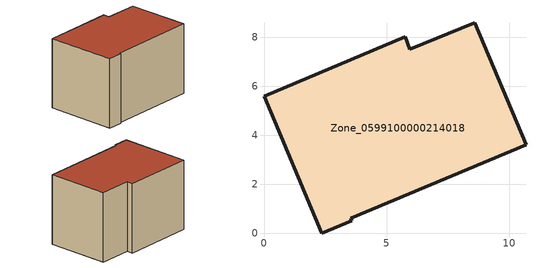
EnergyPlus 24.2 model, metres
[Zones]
Zone_0599100000214018
 floor ground (C_G): 2.36,0 0,5.61 5.76,8.02 5.95,7.51 8.6,8.61 10.69,3.62 3.54,0.62 3.58,0.51 z0
 wall outside (C_F): 3.54,0.62 10.69,3.62 8.6,8.61 5.95,7.51 5.76,8.02 0,5.61 2.36,0 3.58,0.51 3.54,0.62 z0:6.03
 roof outside (C_R): 2.36,0 3.58,0.51 3.54,0.62 10.69,3.62 8.6,8.61 5.95,7.51 5.76,8.02 0,5.61 z6.03
[BUILDING]
Pand.0599100000214018: North Axis=0; Terrain=City; Loads Convergence Tolerance Value=0.04; Temperature Convergence Tolerance Value=0.4; Solar Distribution=FullExterior; Maximum Number of Warmup Days=25; Minimum Number of Warmup Days=1
[Site:Location]
Rotterdam.The.Hague.AP_ZH_NLD Design_Conditions: Latitude=51.96; Longitude=4.45; Time Zone=1; Elevation=-4.5
[SITE:GROUNDTEMPERATURE:BUILDINGSURFACE]
18, 18, 18, 18, 18, 18, 18, 18, 18, 18, 18, 18
[MATERIAL] Thermal Absorptance=0.9; Solar Absorptance=0.7; Visible Absorptance=0.7
Name | Roughness | Thickness | Conductivity | Density | Specific Heat
G.TC.1946 | MediumSmooth | 0.15 | 1 | 540 | 1210
F.TC.1946 | Rough | 0.3 | 0.857143 | 1920 | 840
R.TC.1946 | MediumRough | 0.2 | 0.909091 | 1500 | 1000
[CONSTRUCTION]
C_G: G.TC.1946
C_F: F.TC.1946
C_R: R.TC.1946
[ZONE]
Zone_0599100000214018: Type=1; Multiplier=1; Ceiling Height=Autocalculate; Volume=Autocalculate; Floor Area=autocalculate; Part of Total Floor Area=Yes
[ZONEINFILTRATION:DESIGNFLOWRATE]
Infil_Zone_0599100000214018: Zone or ZoneList or Space or SpaceList=Zone_0599100000214018; Schedule=AlwaysOn; Design Flow Rate Calculation Method=Flow/Area; Flow Rate per Floor Area=0.003; Constant Term Coefficient=1; Temperature Term Coefficient=0; Velocity Term Coefficient=0; Velocity Squared Term Coefficient=0
[HVACTEMPLATE:ZONE:IDEALLOADSAIRSYSTEM]
Zone_0599100000214018: Maximum Heating Supply Air Temperature=50; Minimum Cooling Supply Air Temperature=13; Maximum Heating Supply Air Humidity Ratio=0.0156; Minimum Cooling Supply Air Humidity Ratio=0.0077; Heating Limit=NoLimit; Cooling Limit=NoLimit; Dehumidification Control Type=ConstantSensibleHeatRatio; Cooling Sensible Heat Ratio=0.7; Dehumidification Setpoint=60; Humidification Control Type=None; Humidification Setpoint=30; Outdoor Air Method=None; Outdoor Air Flow Rate per Person=0.00944; Outdoor Air Flow Rate per Zone Floor Area=0; Outdoor Air Flow Rate per Zone=0; Demand Controlled Ventilation Type=None; Outdoor Air Economizer Type=NoEconomizer; Heat Recovery Type=None; Sensible Heat Recovery Effectiveness=0.7; Latent Heat Recovery Effectiveness=0.65
[ZONECONTROL:THERMOSTAT]
ThermostatControl_Zone_0599100000214018: Zone or ZoneList=Zone_0599100000214018; Control Type Schedule=DualSetpointControlType; Control 1=Thermostat_Zone_0599100000214018; Temperature Difference Between Cutout And Setpoint=0
[THERMOSTATSETPOINT:DUALSETPOINT]
Thermostat_Zone_0599100000214018: Heating Setpoint Temperature Schedule=HeatingSetpoint_Zone_0599100000214018; Cooling Setpoint Temperature Schedule=CoolingSetpoint_Zone_0599100000214018
[SCHEDULE:COMPACT]
HeatingSetpoint_Zone_0599100000214018: Through: 12/31, For: AllDays, Until: 24:00, 21
CoolingSetpoint_Zone_0599100000214018: Through: 12/31, For: AllDays, Until: 24:00, 24
DualSetpointControlType: Through: 12/31, For: AllDays, Until: 24:00, 4
AlwaysOn: Through: 12/31, For: AllDays, Until: 24:00, 1
